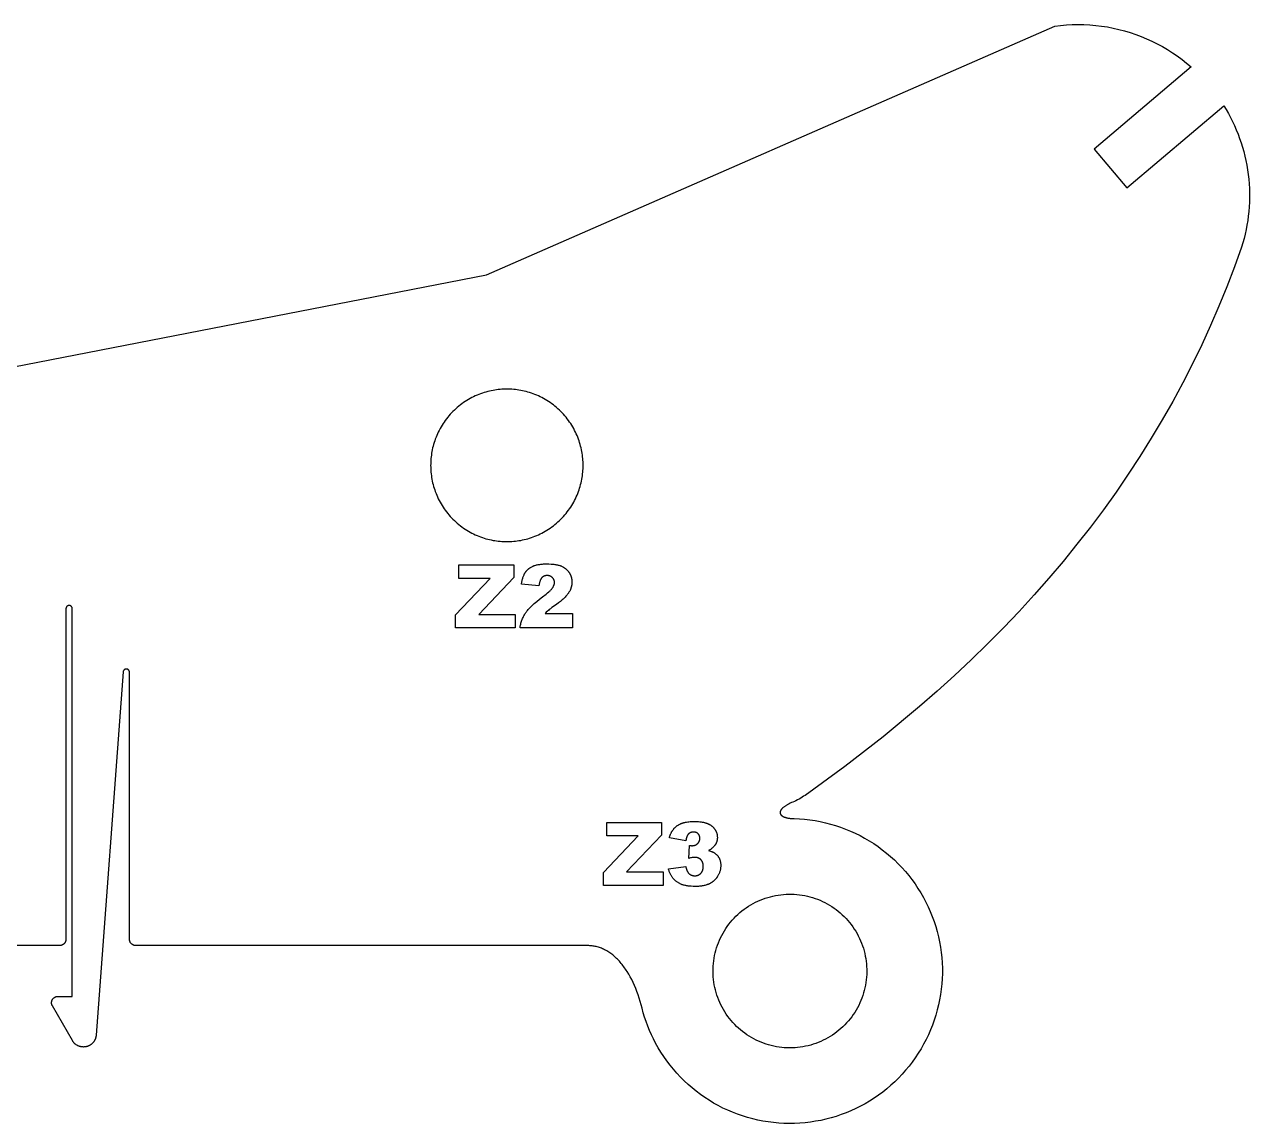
# Model space of a CAD drawing. Header units: millimetres. Extents: x 3639 to 3831, y 869 to 955.
# Drawn here: x 3735 to 3831.4, y 869 to 955.5 of the extents above; entities that cross this region are included whole.
import ezdxf

# ---------------------------------------------------------------- set-up
doc = ezdxf.new("R2010")
doc.units = ezdxf.units.MM
doc.header["$MEASUREMENT"] = 0
for name, color, linetype, true_color in [('Laser$LaserCut1', 1, 'Continuous', 0xff0000), ('Laser$LaserCut2', 3, 'Continuous', 0x00ff00), ('Laser$LaserEngrave', 4, 'Continuous', 0x00ffff)]:
    doc.layers.add(name, color=color, linetype=linetype, true_color=true_color)

msp = doc.modelspace()

# ---------------------------------------------------------------- linework, layer by layer
at = {"layer": 'Laser$LaserCut1'}
for points in [[(3816.055, 955.361), (3816.514, 955.417), (3816.974, 955.457), (3817.436, 955.482), (3817.898, 955.49), (3818.36, 955.483), (3818.822, 955.46), (3819.283, 955.421), (3819.742, 955.367), (3820.199, 955.296), (3820.653, 955.21), (3821.104, 955.109), (3821.551, 954.992), (3821.994, 954.859), (3822.432, 954.712), (3822.865, 954.55), (3823.292, 954.373), (3823.713, 954.181), (3824.127, 953.975), (3824.533, 953.755), (3824.932, 953.521), (3825.323, 953.273), (3825.705, 953.013), (3826.077, 952.739), (3826.44, 952.453), (3826.793, 952.154)], [(3771.337, 935.793), (3816.055, 955.361)], [(3826.793, 952.154), (3819.161, 945.693)], [(3821.745, 942.64), (3829.378, 949.101)], [(3829.378, 949.101), (3829.558, 948.8), (3829.732, 948.493), (3829.898, 948.179), (3830.057, 947.86), (3830.208, 947.536), (3830.351, 947.206), (3830.485, 946.871), (3830.611, 946.531), (3830.728, 946.188), (3830.836, 945.84), (3830.934, 945.489), (3831.024, 945.135), (3831.103, 944.777), (3831.174, 944.418), (3831.234, 944.056), (3831.284, 943.693), (3831.325, 943.328), (3831.355, 942.963), (3831.376, 942.597), (3831.387, 942.231), (3831.387, 941.866), (3831.378, 941.501), (3831.359, 941.138), (3831.331, 940.776), (3831.292, 940.416), (3831.244, 940.058), (3831.187, 939.703), (3831.121, 939.351), (3831.046, 939.003), (3830.962, 938.658), (3830.869, 938.318), (3830.768, 937.981)], [(3819.161, 945.693), (3821.745, 942.64)], [(3830.768, 937.981), (3830.205, 936.412), (3829.61, 934.858), (3828.981, 933.317), (3828.319, 931.791), (3827.625, 930.279), (3826.897, 928.781), (3826.137, 927.297), (3825.344, 925.828), (3824.517, 924.373), (3823.658, 922.932), (3822.765, 921.505), (3821.84, 920.093), (3820.882, 918.695), (3819.891, 917.31), (3818.867, 915.941), (3817.809, 914.585), (3816.719, 913.244), (3815.596, 911.917), (3814.44, 910.604), (3813.251, 909.305), (3812.029, 908.02), (3810.774, 906.75), (3809.486, 905.494), (3808.165, 904.252), (3806.812, 903.025), (3805.425, 901.811), (3802.552, 899.427), (3799.548, 897.1), (3796.412, 894.829), (3796.297, 894.752), (3796.181, 894.677), (3796.062, 894.605), (3795.94, 894.537), (3795.817, 894.472), (3795.691, 894.41), (3795.564, 894.351), (3795.435, 894.297)], [(3724.263, 926.623), (3771.337, 935.793)], [(3738.736, 909.522), (3738.736, 909.53), (3738.735, 909.539), (3738.735, 909.547), (3738.734, 909.556), (3738.732, 909.564), (3738.731, 909.573), (3738.729, 909.581), (3738.727, 909.59), (3738.724, 909.598), (3738.721, 909.606), (3738.718, 909.614), (3738.715, 909.622), (3738.711, 909.63), (3738.707, 909.638), (3738.703, 909.645), (3738.699, 909.653), (3738.694, 909.66), (3738.689, 909.667), (3738.684, 909.674), (3738.679, 909.681), (3738.673, 909.687), (3738.667, 909.694), (3738.661, 909.7), (3738.655, 909.706), (3738.649, 909.712), (3738.642, 909.717), (3738.635, 909.722), (3738.628, 909.727), (3738.621, 909.732), (3738.614, 909.737), (3738.606, 909.741), (3738.598, 909.745), (3738.591, 909.749), (3738.583, 909.752), (3738.575, 909.755), (3738.567, 909.758), (3738.558, 909.761), (3738.55, 909.763), (3738.542, 909.765), (3738.533, 909.767), (3738.525, 909.769), (3738.516, 909.77), (3738.508, 909.771), (3738.499, 909.771), (3738.49, 909.772), (3738.482, 909.772), (3738.473, 909.771), (3738.465, 909.771), (3738.456, 909.77), (3738.447, 909.769), (3738.439, 909.767), (3738.43, 909.765), (3738.422, 909.763), (3738.414, 909.761), (3738.406, 909.758), (3738.397, 909.755), (3738.389, 909.752), (3738.381, 909.749), (3738.374, 909.745), (3738.366, 909.741), (3738.359, 909.737), (3738.351, 909.732), (3738.344, 909.727), (3738.337, 909.722), (3738.33, 909.717), (3738.324, 909.712), (3738.317, 909.706), (3738.311, 909.7), (3738.305, 909.694), (3738.299, 909.687), (3738.293, 909.681), (3738.288, 909.674), (3738.283, 909.667), (3738.278, 909.66), (3738.273, 909.653), (3738.269, 909.645), (3738.265, 909.638), (3738.261, 909.63), (3738.257, 909.622), (3738.254, 909.614), (3738.251, 909.606), (3738.248, 909.598), (3738.246, 909.59), (3738.243, 909.581), (3738.241, 909.573), (3738.24, 909.564), (3738.238, 909.556), (3738.237, 909.547), (3738.237, 909.539), (3738.236, 909.53), (3738.236, 909.522)], [(3738.236, 909.522), (3738.236, 883.507)], [(3738.736, 879.007), (3738.736, 909.522)], [(3742.737, 904.54), (3740.61, 875.95)], [(3743.236, 904.522), (3743.236, 904.53), (3743.235, 904.539), (3743.235, 904.548), (3743.234, 904.556), (3743.232, 904.565), (3743.231, 904.573), (3743.229, 904.582), (3743.226, 904.59), (3743.224, 904.599), (3743.221, 904.607), (3743.218, 904.615), (3743.214, 904.623), (3743.211, 904.631), (3743.207, 904.639), (3743.203, 904.646), (3743.198, 904.654), (3743.193, 904.661), (3743.188, 904.668), (3743.183, 904.675), (3743.178, 904.682), (3743.172, 904.689), (3743.166, 904.695), (3743.16, 904.701), (3743.154, 904.707), (3743.147, 904.713), (3743.14, 904.718), (3743.133, 904.724), (3743.126, 904.729), (3743.119, 904.733), (3743.111, 904.738), (3743.104, 904.742), (3743.096, 904.746), (3743.088, 904.75), (3743.08, 904.753), (3743.072, 904.756), (3743.064, 904.759), (3743.055, 904.762), (3743.047, 904.764), (3743.038, 904.766), (3743.03, 904.768), (3743.021, 904.769), (3743.013, 904.77), (3743.004, 904.771), (3742.995, 904.771), (3742.987, 904.772), (3742.978, 904.771), (3742.969, 904.771), (3742.961, 904.77), (3742.952, 904.769), (3742.943, 904.768), (3742.935, 904.766), (3742.926, 904.764), (3742.918, 904.762), (3742.909, 904.759), (3742.901, 904.757), (3742.893, 904.754), (3742.885, 904.75), (3742.877, 904.747), (3742.869, 904.743), (3742.862, 904.738), (3742.854, 904.734), (3742.847, 904.729), (3742.84, 904.724), (3742.833, 904.719), (3742.826, 904.714), (3742.819, 904.708), (3742.813, 904.702), (3742.807, 904.696), (3742.801, 904.689), (3742.795, 904.683), (3742.79, 904.676), (3742.784, 904.669), (3742.779, 904.662), (3742.775, 904.655), (3742.77, 904.647), (3742.766, 904.64), (3742.762, 904.632), (3742.758, 904.624), (3742.755, 904.616), (3742.751, 904.608), (3742.749, 904.6), (3742.746, 904.591), (3742.744, 904.583), (3742.742, 904.575), (3742.74, 904.566), (3742.739, 904.557), (3742.738, 904.549), (3742.737, 904.54)], [(3743.236, 883.507), (3743.236, 904.522)], [(3795.435, 894.297), (3795.337, 894.255), (3795.241, 894.212), (3795.147, 894.166), (3795.055, 894.118), (3795.01, 894.093), (3794.966, 894.068), (3794.923, 894.042), (3794.882, 894.015), (3794.841, 893.989), (3794.803, 893.962), (3794.765, 893.934), (3794.729, 893.906), (3794.695, 893.878), (3794.662, 893.85), (3794.647, 893.835), (3794.632, 893.821), (3794.617, 893.807), (3794.603, 893.792), (3794.59, 893.778), (3794.577, 893.763), (3794.564, 893.749), (3794.553, 893.734), (3794.541, 893.72), (3794.531, 893.705), (3794.52, 893.691), (3794.511, 893.676), (3794.502, 893.662), (3794.494, 893.647), (3794.486, 893.633), (3794.479, 893.619), (3794.475, 893.611), (3794.472, 893.604), (3794.469, 893.597), (3794.466, 893.59), (3794.464, 893.583), (3794.461, 893.576), (3794.459, 893.569), (3794.457, 893.562), (3794.455, 893.555), (3794.453, 893.548), (3794.451, 893.541), (3794.45, 893.534), (3794.448, 893.527), (3794.447, 893.52), (3794.446, 893.513), (3794.445, 893.506), (3794.444, 893.499), (3794.444, 893.492), (3794.444, 893.485), (3794.443, 893.479), (3794.443, 893.472), (3794.443, 893.465), (3794.444, 893.458), (3794.444, 893.452), (3794.445, 893.445), (3794.446, 893.438), (3794.447, 893.432), (3794.448, 893.425), (3794.449, 893.419), (3794.451, 893.412), (3794.452, 893.406), (3794.454, 893.399), (3794.456, 893.393), (3794.458, 893.387), (3794.46, 893.381), (3794.463, 893.374), (3794.465, 893.368), (3794.468, 893.362), (3794.471, 893.356), (3794.474, 893.35), (3794.478, 893.344), (3794.481, 893.338), (3794.485, 893.332), (3794.488, 893.326), (3794.492, 893.32), (3794.496, 893.314), (3794.501, 893.308), (3794.505, 893.303), (3794.509, 893.297), (3794.514, 893.291), (3794.519, 893.286), (3794.524, 893.28), (3794.529, 893.275), (3794.534, 893.269), (3794.54, 893.264), (3794.545, 893.258), (3794.557, 893.248), (3794.569, 893.238), (3794.582, 893.227), (3794.595, 893.218), (3794.609, 893.208), (3794.624, 893.198), (3794.639, 893.189), (3794.654, 893.18), (3794.67, 893.171), (3794.686, 893.163), (3794.703, 893.154), (3794.721, 893.146), (3794.738, 893.138), (3794.757, 893.131), (3794.775, 893.123), (3794.794, 893.116), (3794.834, 893.102), (3794.875, 893.089), (3794.917, 893.077), (3794.96, 893.066), (3795.005, 893.056), (3795.051, 893.046), (3795.097, 893.038), (3795.145, 893.03), (3795.193, 893.023), (3795.242, 893.017), (3795.341, 893.008), (3795.441, 893.001), (3795.543, 892.997)], [(3795.543, 892.997), (3795.958, 892.978), (3796.372, 892.945), (3796.785, 892.898), (3797.196, 892.837), (3797.605, 892.761), (3798.011, 892.671), (3798.414, 892.567), (3798.812, 892.45), (3799.207, 892.318), (3799.596, 892.173), (3799.981, 892.015), (3800.359, 891.843), (3800.732, 891.658), (3801.098, 891.461), (3801.456, 891.251), (3801.808, 891.028), (3802.151, 890.794), (3802.486, 890.548), (3802.812, 890.29), (3803.13, 890.021), (3803.437, 889.742), (3803.735, 889.452), (3804.023, 889.152), (3804.3, 888.842), (3804.566, 888.522), (3804.821, 888.194), (3805.064, 887.857), (3805.296, 887.511), (3805.515, 887.158), (3805.722, 886.798), (3805.916, 886.43), (3806.098, 886.056), (3806.267, 885.676), (3806.422, 885.291), (3806.564, 884.9), (3806.692, 884.504), (3806.806, 884.105), (3806.907, 883.701), (3806.993, 883.295), (3807.066, 882.885), (3807.124, 882.474), (3807.167, 882.06), (3807.197, 881.646), (3807.212, 881.23), (3807.213, 880.814), (3807.199, 880.399), (3807.171, 879.984), (3807.128, 879.57), (3807.071, 879.159), (3807, 878.749), (3806.915, 878.342), (3806.816, 877.938), (3806.703, 877.538), (3806.576, 877.142), (3806.435, 876.751), (3806.281, 876.365), (3806.114, 875.984), (3805.934, 875.61), (3805.74, 875.242), (3805.534, 874.881), (3805.316, 874.527), (3805.086, 874.181), (3804.843, 873.843), (3804.59, 873.514), (3804.325, 873.194), (3804.049, 872.883), (3803.762, 872.582), (3803.465, 872.291), (3803.158, 872.01), (3802.842, 871.74), (3802.516, 871.482), (3802.182, 871.234), (3801.84, 870.999), (3801.489, 870.775), (3801.131, 870.564), (3800.766, 870.366), (3800.394, 870.18), (3800.016, 870.007), (3799.632, 869.847), (3799.243, 869.701), (3798.849, 869.568), (3798.45, 869.449), (3798.048, 869.344), (3797.643, 869.253), (3797.234, 869.176), (3796.823, 869.113), (3796.41, 869.065), (3795.996, 869.03), (3795.581, 869.01), (3795.165, 869.005), (3794.749, 869.014), (3794.334, 869.037), (3793.92, 869.075), (3793.508, 869.127), (3793.097, 869.193), (3792.689, 869.274), (3792.285, 869.368), (3791.883, 869.477), (3791.486, 869.599), (3791.093, 869.735), (3790.705, 869.885), (3790.323, 870.048), (3789.946, 870.224), (3789.576, 870.413), (3789.212, 870.615), (3788.856, 870.829), (3788.508, 871.056), (3788.167, 871.294), (3787.835, 871.544), (3787.512, 871.805), (3787.197, 872.078), (3786.893, 872.361), (3786.599, 872.654), (3786.315, 872.958), (3786.041, 873.271), (3785.779, 873.594), (3785.528, 873.925), (3785.288, 874.265), (3785.061, 874.613), (3784.846, 874.969), (3784.643, 875.331)], [(3738.236, 883.507), (3738.236, 883.49), (3738.235, 883.473), (3738.233, 883.456), (3738.231, 883.439), (3738.229, 883.422), (3738.225, 883.405), (3738.222, 883.389), (3738.217, 883.372), (3738.213, 883.356), (3738.207, 883.34), (3738.201, 883.324), (3738.195, 883.308), (3738.187, 883.292), (3738.18, 883.277), (3738.172, 883.262), (3738.163, 883.247), (3738.154, 883.233), (3738.144, 883.219), (3738.134, 883.205), (3738.124, 883.191), (3738.113, 883.178), (3738.101, 883.166), (3738.089, 883.153), (3738.077, 883.142), (3738.065, 883.13), (3738.051, 883.119), (3738.038, 883.109), (3738.024, 883.098), (3738.01, 883.089), (3737.996, 883.08), (3737.981, 883.071), (3737.966, 883.063), (3737.951, 883.055), (3737.935, 883.048), (3737.919, 883.042), (3737.903, 883.036), (3737.887, 883.03), (3737.871, 883.025), (3737.854, 883.021), (3737.838, 883.017), (3737.821, 883.014), (3737.804, 883.012), (3737.787, 883.01), (3737.77, 883.008), (3737.753, 883.007), (3737.736, 883.007)], [(3743.736, 883.007), (3743.724, 883.008), (3743.712, 883.008), (3743.7, 883.009), (3743.688, 883.01), (3743.676, 883.011), (3743.664, 883.013), (3743.651, 883.015), (3743.639, 883.017), (3743.627, 883.019), (3743.615, 883.022), (3743.603, 883.025), (3743.591, 883.029), (3743.58, 883.032), (3743.568, 883.036), (3743.556, 883.041), (3743.545, 883.045), (3743.533, 883.05), (3743.522, 883.055), (3743.511, 883.061), (3743.5, 883.067), (3743.489, 883.072), (3743.478, 883.079), (3743.468, 883.085), (3743.457, 883.092), (3743.447, 883.099), (3743.437, 883.106), (3743.428, 883.114), (3743.418, 883.121), (3743.409, 883.129), (3743.4, 883.137), (3743.391, 883.145), (3743.382, 883.154), (3743.374, 883.162), (3743.366, 883.171), (3743.358, 883.18), (3743.35, 883.189), (3743.342, 883.199), (3743.335, 883.208), (3743.328, 883.218), (3743.321, 883.228), (3743.314, 883.239), (3743.308, 883.249), (3743.301, 883.26), (3743.295, 883.271), (3743.29, 883.282), (3743.284, 883.293), (3743.279, 883.304), (3743.274, 883.316), (3743.269, 883.327), (3743.265, 883.339), (3743.261, 883.351), (3743.257, 883.362), (3743.254, 883.374), (3743.251, 883.386), (3743.248, 883.398), (3743.245, 883.41), (3743.243, 883.422), (3743.241, 883.435), (3743.24, 883.447), (3743.238, 883.459), (3743.237, 883.471), (3743.237, 883.483), (3743.236, 883.495), (3743.236, 883.507)], [(3737.736, 883.007), (3714.946, 883.007)], [(3751.737, 883.006), (3743.736, 883.007)], [(3779.306, 883.003), (3751.737, 883.006)], [(3783.579, 878.079), (3783.509, 878.348), (3783.433, 878.613), (3783.353, 878.874), (3783.267, 879.13), (3783.176, 879.381), (3783.08, 879.627), (3782.979, 879.867), (3782.873, 880.101), (3782.762, 880.328), (3782.646, 880.547), (3782.526, 880.759), (3782.402, 880.963), (3782.338, 881.062), (3782.273, 881.159), (3782.207, 881.253), (3782.14, 881.346), (3782.072, 881.436), (3782.004, 881.524), (3781.934, 881.609), (3781.863, 881.692), (3781.792, 881.773), (3781.719, 881.851), (3781.646, 881.927), (3781.572, 882.001), (3781.497, 882.071), (3781.422, 882.14), (3781.346, 882.206), (3781.269, 882.269), (3781.191, 882.33), (3781.113, 882.388), (3781.034, 882.443), (3780.955, 882.496), (3780.875, 882.546), (3780.795, 882.594), (3780.714, 882.639), (3780.633, 882.681), (3780.552, 882.72), (3780.47, 882.757), (3780.388, 882.792), (3780.305, 882.824), (3780.223, 882.853), (3780.14, 882.879), (3780.057, 882.903), (3779.974, 882.924), (3779.89, 882.943), (3779.807, 882.959), (3779.723, 882.973), (3779.64, 882.984), (3779.556, 882.992), (3779.473, 882.999), (3779.389, 883.002), (3779.306, 883.003)], [(3737.169, 878.257), (3737.161, 878.272), (3737.153, 878.287), (3737.146, 878.303), (3737.139, 878.319), (3737.133, 878.335), (3737.127, 878.351), (3737.122, 878.367), (3737.117, 878.384), (3737.113, 878.4), (3737.11, 878.417), (3737.107, 878.434), (3737.105, 878.451), (3737.103, 878.468), (3737.102, 878.485), (3737.102, 878.503), (3737.102, 878.52), (3737.103, 878.537), (3737.104, 878.554), (3737.106, 878.571), (3737.109, 878.588), (3737.112, 878.605), (3737.115, 878.622), (3737.12, 878.638), (3737.124, 878.655), (3737.13, 878.671), (3737.136, 878.687), (3737.142, 878.703), (3737.149, 878.719), (3737.157, 878.734), (3737.165, 878.749), (3737.173, 878.764), (3737.182, 878.779), (3737.192, 878.793), (3737.202, 878.807), (3737.213, 878.821), (3737.224, 878.834), (3737.235, 878.847), (3737.247, 878.859), (3737.259, 878.871), (3737.272, 878.883), (3737.285, 878.894), (3737.298, 878.904), (3737.312, 878.914), (3737.326, 878.924), (3737.341, 878.933), (3737.356, 878.942), (3737.371, 878.95), (3737.386, 878.958), (3737.402, 878.965), (3737.418, 878.972), (3737.434, 878.978), (3737.45, 878.983), (3737.466, 878.988), (3737.483, 878.993), (3737.5, 878.996), (3737.517, 879), (3737.533, 879.002), (3737.551, 879.004), (3737.568, 879.006), (3737.585, 879.007), (3737.602, 879.007)], [(3737.602, 879.007), (3738.736, 879.007)], [(3738.747, 875.524), (3737.169, 878.257)], [(3784.643, 875.331), (3784.473, 875.659), (3784.314, 875.993), (3784.165, 876.33), (3784.026, 876.673), (3783.899, 877.019), (3783.781, 877.369), (3783.675, 877.722), (3783.579, 878.079)], [(3740.61, 875.95), (3740.607, 875.915), (3740.602, 875.881), (3740.597, 875.846), (3740.59, 875.812), (3740.582, 875.778), (3740.573, 875.745), (3740.562, 875.711), (3740.551, 875.679), (3740.538, 875.646), (3740.525, 875.614), (3740.51, 875.583), (3740.494, 875.552), (3740.477, 875.521), (3740.459, 875.491), (3740.44, 875.462), (3740.42, 875.434), (3740.399, 875.406), (3740.377, 875.379), (3740.354, 875.353), (3740.33, 875.327), (3740.305, 875.303), (3740.279, 875.279), (3740.253, 875.256), (3740.226, 875.234), (3740.198, 875.214), (3740.169, 875.194), (3740.14, 875.175), (3740.11, 875.157), (3740.08, 875.14), (3740.049, 875.124), (3740.017, 875.11), (3739.985, 875.096), (3739.952, 875.084), (3739.919, 875.073), (3739.886, 875.062), (3739.852, 875.053), (3739.818, 875.046), (3739.784, 875.039), (3739.75, 875.034), (3739.715, 875.03), (3739.68, 875.027), (3739.646, 875.025), (3739.611, 875.024), (3739.576, 875.025), (3739.541, 875.027), (3739.506, 875.03), (3739.472, 875.034), (3739.437, 875.04), (3739.403, 875.046), (3739.369, 875.054), (3739.336, 875.063), (3739.302, 875.074), (3739.269, 875.085), (3739.237, 875.098), (3739.205, 875.111), (3739.173, 875.126), (3739.142, 875.142), (3739.112, 875.159), (3739.082, 875.177), (3739.053, 875.196), (3739.024, 875.216), (3738.996, 875.237), (3738.969, 875.259), (3738.943, 875.282), (3738.918, 875.305), (3738.893, 875.33), (3738.869, 875.355), (3738.846, 875.382), (3738.824, 875.409), (3738.804, 875.437), (3738.784, 875.465), (3738.765, 875.494), (3738.747, 875.524)]]:
    msp.add_lwpolyline(points, dxfattribs=at)
at = {"layer": 'Laser$LaserCut2'}
for points in [[(3778.939, 920.796), (3778.938, 920.93), (3778.934, 921.064), (3778.926, 921.199), (3778.915, 921.335), (3778.901, 921.473), (3778.884, 921.611), (3778.863, 921.749), (3778.839, 921.888), (3778.812, 922.028), (3778.781, 922.167), (3778.746, 922.307), (3778.708, 922.447), (3778.666, 922.587), (3778.62, 922.727), (3778.571, 922.866), (3778.518, 923.005), (3778.462, 923.143), (3778.401, 923.28), (3778.337, 923.417), (3778.269, 923.552), (3778.198, 923.686), (3778.123, 923.819), (3778.044, 923.95), (3777.962, 924.08), (3777.876, 924.207), (3777.786, 924.333), (3777.694, 924.457), (3777.598, 924.578), (3777.498, 924.697), (3777.396, 924.814), (3777.291, 924.928), (3777.182, 925.039), (3777.071, 925.147), (3776.957, 925.253), (3776.84, 925.355), (3776.721, 925.455), (3776.6, 925.551), (3776.476, 925.643), (3776.351, 925.733), (3776.223, 925.818), (3776.093, 925.901), (3775.962, 925.98), (3775.829, 926.055), (3775.695, 926.126), (3775.56, 926.194), (3775.424, 926.258), (3775.286, 926.319), (3775.148, 926.375), (3775.009, 926.428), (3774.87, 926.477), (3774.73, 926.523), (3774.591, 926.565), (3774.451, 926.603), (3774.311, 926.638), (3774.171, 926.669), (3774.031, 926.696), (3773.892, 926.72), (3773.754, 926.741), (3773.616, 926.758), (3773.479, 926.772), (3773.342, 926.783), (3773.207, 926.791), (3773.073, 926.795), (3772.94, 926.797), (3772.806, 926.795), (3772.672, 926.791), (3772.537, 926.783), (3772.401, 926.772), (3772.263, 926.758), (3772.125, 926.741), (3771.987, 926.72), (3771.848, 926.696), (3771.708, 926.669), (3771.569, 926.638), (3771.429, 926.603), (3771.289, 926.565), (3771.149, 926.523), (3771.009, 926.478), (3770.87, 926.428), (3770.731, 926.375), (3770.593, 926.319), (3770.456, 926.258), (3770.319, 926.194), (3770.184, 926.126), (3770.05, 926.055), (3769.917, 925.98), (3769.786, 925.901), (3769.656, 925.819), (3769.529, 925.733), (3769.403, 925.643), (3769.279, 925.551), (3769.158, 925.455), (3769.039, 925.356), (3768.922, 925.253), (3768.808, 925.148), (3768.697, 925.039), (3768.589, 924.928), (3768.483, 924.814), (3768.381, 924.698), (3768.281, 924.578), (3768.185, 924.457), (3768.093, 924.333), (3768.003, 924.208), (3767.918, 924.08), (3767.835, 923.95), (3767.757, 923.819), (3767.681, 923.687), (3767.61, 923.552), (3767.542, 923.417), (3767.478, 923.281), (3767.418, 923.143), (3767.361, 923.005), (3767.308, 922.867), (3767.259, 922.727), (3767.213, 922.588), (3767.171, 922.448), (3767.133, 922.308), (3767.098, 922.168), (3767.067, 922.028), (3767.04, 921.889), (3767.016, 921.749), (3766.995, 921.611), (3766.978, 921.473), (3766.964, 921.336), (3766.953, 921.2), (3766.945, 921.064), (3766.941, 920.93), (3766.939, 920.797), (3766.941, 920.664), (3766.945, 920.529), (3766.953, 920.394), (3766.964, 920.258), (3766.978, 920.12), (3766.995, 919.983), (3767.016, 919.844), (3767.04, 919.705), (3767.067, 919.565), (3767.098, 919.426), (3767.133, 919.286), (3767.171, 919.146), (3767.213, 919.006), (3767.258, 918.866), (3767.308, 918.727), (3767.361, 918.588), (3767.417, 918.45), (3767.478, 918.313), (3767.542, 918.176), (3767.61, 918.041), (3767.681, 917.907), (3767.756, 917.774), (3767.835, 917.643), (3767.917, 917.513), (3768.003, 917.386), (3768.093, 917.26), (3768.185, 917.136), (3768.281, 917.015), (3768.38, 916.896), (3768.483, 916.779), (3768.588, 916.665), (3768.697, 916.554), (3768.808, 916.446), (3768.922, 916.34), (3769.038, 916.238), (3769.158, 916.139), (3769.279, 916.043), (3769.403, 915.95), (3769.528, 915.861), (3769.656, 915.775), (3769.786, 915.692), (3769.917, 915.614), (3770.049, 915.538), (3770.184, 915.467), (3770.319, 915.399), (3770.455, 915.335), (3770.593, 915.275), (3770.731, 915.218), (3770.87, 915.165), (3771.009, 915.116), (3771.148, 915.07), (3771.288, 915.028), (3771.428, 914.99), (3771.568, 914.955), (3771.708, 914.924), (3771.848, 914.897), (3771.987, 914.873), (3772.125, 914.852), (3772.263, 914.835), (3772.4, 914.821), (3772.536, 914.81), (3772.672, 914.803), (3772.806, 914.798), (3772.939, 914.797), (3773.072, 914.798), (3773.207, 914.803), (3773.342, 914.81), (3773.478, 914.821), (3773.616, 914.835), (3773.753, 914.852), (3773.892, 914.873), (3774.031, 914.897), (3774.171, 914.924), (3774.31, 914.955), (3774.45, 914.99), (3774.59, 915.028), (3774.73, 915.07), (3774.87, 915.116), (3775.009, 915.165), (3775.148, 915.218), (3775.286, 915.274), (3775.423, 915.335), (3775.56, 915.399), (3775.695, 915.467), (3775.829, 915.538), (3775.962, 915.613), (3776.093, 915.692), (3776.223, 915.774), (3776.35, 915.86), (3776.476, 915.95), (3776.6, 916.042), (3776.721, 916.138), (3776.84, 916.238), (3776.957, 916.34), (3777.071, 916.445), (3777.182, 916.554), (3777.29, 916.665), (3777.396, 916.779), (3777.498, 916.896), (3777.597, 917.015), (3777.693, 917.136), (3777.786, 917.26), (3777.875, 917.385), (3777.961, 917.513), (3778.044, 917.643), (3778.122, 917.774), (3778.198, 917.907), (3778.269, 918.041), (3778.337, 918.176), (3778.401, 918.312), (3778.461, 918.45), (3778.518, 918.588), (3778.571, 918.727), (3778.62, 918.866), (3778.666, 919.006), (3778.708, 919.145), (3778.746, 919.285), (3778.781, 919.425), (3778.812, 919.565), (3778.839, 919.705), (3778.863, 919.844), (3778.884, 919.982), (3778.901, 920.12), (3778.915, 920.257), (3778.926, 920.394), (3778.934, 920.529), (3778.938, 920.663), (3778.939, 920.796)], [(3789.166, 880.971), (3789.169, 881.181), (3789.178, 881.39), (3789.195, 881.6), (3789.22, 881.808), (3789.251, 882.016), (3789.29, 882.222), (3789.336, 882.427), (3789.389, 882.63), (3789.449, 882.832), (3789.516, 883.031), (3789.59, 883.227), (3789.67, 883.421), (3789.757, 883.612), (3789.851, 883.8), (3789.952, 883.985), (3790.058, 884.166), (3790.171, 884.343), (3790.29, 884.516), (3790.415, 884.685), (3790.546, 884.849), (3790.682, 885.009), (3790.824, 885.164), (3790.971, 885.314), (3791.123, 885.458), (3791.28, 885.598), (3791.442, 885.732), (3791.608, 885.86), (3791.779, 885.982), (3791.954, 886.098), (3792.133, 886.208), (3792.315, 886.312), (3792.501, 886.41), (3792.69, 886.501), (3792.883, 886.585), (3793.078, 886.663), (3793.276, 886.734), (3793.476, 886.797), (3793.678, 886.854), (3793.882, 886.904), (3794.087, 886.947), (3794.294, 886.983), (3794.502, 887.011), (3794.711, 887.032), (3794.921, 887.046), (3795.131, 887.053), (3795.341, 887.052), (3795.551, 887.044), (3795.76, 887.029), (3795.969, 887.006), (3796.177, 886.976), (3796.384, 886.939), (3796.589, 886.895), (3796.793, 886.844), (3796.994, 886.786), (3797.194, 886.721), (3797.391, 886.649), (3797.586, 886.57), (3797.778, 886.484), (3797.966, 886.392), (3798.152, 886.293), (3798.333, 886.188), (3798.512, 886.077), (3798.686, 885.959), (3798.856, 885.836), (3799.021, 885.707), (3799.182, 885.572), (3799.338, 885.431), (3799.489, 885.286), (3799.635, 885.135), (3799.776, 884.979), (3799.911, 884.818), (3800.041, 884.653), (3800.165, 884.483), (3800.283, 884.309), (3800.394, 884.131), (3800.5, 883.95), (3800.599, 883.765), (3800.691, 883.576), (3800.777, 883.385), (3800.857, 883.19), (3800.929, 882.993), (3800.995, 882.794), (3801.054, 882.592), (3801.105, 882.388), (3801.15, 882.183), (3801.187, 881.977), (3801.217, 881.769), (3801.24, 881.56), (3801.256, 881.351), (3801.264, 881.141), (3801.265, 880.931), (3801.259, 880.721), (3801.246, 880.511), (3801.225, 880.302), (3801.197, 880.094), (3801.162, 879.887), (3801.12, 879.681), (3801.07, 879.477), (3801.014, 879.275), (3800.95, 879.075), (3800.88, 878.877), (3800.803, 878.682), (3800.719, 878.489), (3800.628, 878.3), (3800.531, 878.113), (3800.428, 877.931), (3800.318, 877.752), (3800.202, 877.577), (3800.08, 877.406), (3799.952, 877.239), (3799.819, 877.077), (3799.68, 876.919), (3799.535, 876.767), (3799.386, 876.62), (3799.231, 876.477), (3799.072, 876.341), (3798.907, 876.21), (3798.739, 876.085), (3798.566, 875.965), (3798.389, 875.852), (3798.208, 875.745), (3798.024, 875.644), (3797.836, 875.55), (3797.646, 875.462), (3797.452, 875.381), (3797.255, 875.307), (3797.056, 875.24), (3796.855, 875.179), (3796.652, 875.126), (3796.447, 875.08), (3796.241, 875.041), (3796.034, 875.009), (3795.825, 874.984), (3795.616, 874.966), (3795.406, 874.956), (3795.196, 874.953), (3794.986, 874.957), (3794.776, 874.969), (3794.567, 874.988), (3794.359, 875.014), (3794.151, 875.047), (3793.945, 875.088), (3793.741, 875.136), (3793.538, 875.19), (3793.337, 875.252), (3793.139, 875.321), (3792.943, 875.396), (3792.75, 875.479), (3792.559, 875.567), (3792.372, 875.663), (3792.189, 875.765), (3792.009, 875.873), (3791.833, 875.987), (3791.661, 876.108), (3791.493, 876.234), (3791.33, 876.366), (3791.171, 876.504), (3791.017, 876.647), (3790.869, 876.795), (3790.725, 876.949), (3790.587, 877.107), (3790.455, 877.27), (3790.328, 877.438), (3790.207, 877.609), (3790.093, 877.785), (3789.984, 877.965), (3789.882, 878.148), (3789.786, 878.335), (3789.697, 878.525), (3789.614, 878.718), (3789.538, 878.914), (3789.469, 879.113), (3789.407, 879.313), (3789.352, 879.516), (3789.303, 879.72), (3789.263, 879.926), (3789.229, 880.133), (3789.202, 880.342), (3789.183, 880.551), (3789.171, 880.761), (3789.166, 880.971)]]:
    msp.add_lwpolyline(points, dxfattribs=at)
at = {"layer": 'Laser$LaserEngrave'}
for points in [[(3774.992, 912.866), (3775.017, 912.877), (3775.042, 912.887), (3775.068, 912.897), (3775.095, 912.907), (3775.122, 912.917), (3775.15, 912.926), (3775.207, 912.943), (3775.266, 912.959), (3775.328, 912.973), (3775.392, 912.986), (3775.459, 912.998), (3775.528, 913.008), (3775.599, 913.017), (3775.672, 913.025), (3775.748, 913.031), (3775.826, 913.036), (3775.907, 913.039), (3776.075, 913.042)], [(3776.075, 913.042), (3776.251, 913.039), (3776.416, 913.032), (3776.495, 913.026), (3776.572, 913.019), (3776.646, 913.011), (3776.717, 913.001), (3776.786, 912.99), (3776.853, 912.978), (3776.917, 912.964), (3776.978, 912.95), (3777.037, 912.934), (3777.094, 912.916), (3777.121, 912.907), (3777.147, 912.898), (3777.173, 912.888), (3777.199, 912.878)], [(3769.167, 911.897), (3769.167, 912.966)], [(3769.167, 912.966), (3773.48, 912.966)], [(3773.48, 912.966), (3773.48, 911.965)], [(3774.091, 911.444), (3774.101, 911.516), (3774.113, 911.586), (3774.125, 911.655), (3774.139, 911.721), (3774.154, 911.786), (3774.17, 911.848), (3774.187, 911.908), (3774.205, 911.967), (3774.224, 912.023), (3774.244, 912.077), (3774.265, 912.129), (3774.287, 912.18), (3774.31, 912.228), (3774.322, 912.251), (3774.334, 912.274), (3774.347, 912.297), (3774.36, 912.318), (3774.373, 912.34), (3774.386, 912.361)], [(3774.386, 912.361), (3774.4, 912.381), (3774.414, 912.401), (3774.428, 912.421), (3774.443, 912.441), (3774.458, 912.46), (3774.473, 912.479), (3774.489, 912.497), (3774.505, 912.516), (3774.521, 912.534), (3774.538, 912.551), (3774.555, 912.569), (3774.572, 912.586), (3774.59, 912.603), (3774.608, 912.619), (3774.626, 912.636), (3774.645, 912.652), (3774.664, 912.667), (3774.684, 912.683), (3774.704, 912.698), (3774.724, 912.712), (3774.744, 912.727), (3774.765, 912.741), (3774.808, 912.768), (3774.852, 912.795), (3774.897, 912.82), (3774.944, 912.843), (3774.992, 912.866)], [(3776.109, 912.126), (3776.093, 912.126), (3776.077, 912.125), (3776.061, 912.124), (3776.045, 912.123), (3776.03, 912.122), (3776.015, 912.12), (3776, 912.117), (3775.985, 912.115), (3775.971, 912.112), (3775.956, 912.109), (3775.942, 912.105), (3775.928, 912.101), (3775.914, 912.097), (3775.9, 912.092), (3775.887, 912.087), (3775.874, 912.082), (3775.86, 912.076), (3775.847, 912.07), (3775.835, 912.064), (3775.822, 912.057), (3775.81, 912.05), (3775.797, 912.042), (3775.785, 912.035), (3775.774, 912.026), (3775.762, 912.018), (3775.751, 912.009), (3775.739, 912), (3775.728, 911.99), (3775.717, 911.981), (3775.706, 911.97), (3775.696, 911.96), (3775.686, 911.949)], [(3776.522, 911.965), (3776.511, 911.975), (3776.501, 911.985), (3776.49, 911.994), (3776.479, 912.003), (3776.468, 912.011), (3776.457, 912.02), (3776.446, 912.028), (3776.434, 912.035), (3776.423, 912.043), (3776.411, 912.05), (3776.399, 912.057), (3776.387, 912.063), (3776.374, 912.069), (3776.362, 912.075), (3776.349, 912.081), (3776.336, 912.086), (3776.323, 912.091), (3776.31, 912.095), (3776.297, 912.099), (3776.283, 912.103), (3776.27, 912.107), (3776.256, 912.11), (3776.242, 912.113), (3776.228, 912.116), (3776.213, 912.118), (3776.199, 912.12), (3776.184, 912.122), (3776.17, 912.123), (3776.155, 912.124), (3776.139, 912.125), (3776.124, 912.126), (3776.109, 912.126)], [(3777.199, 912.878), (3777.248, 912.857), (3777.297, 912.834), (3777.343, 912.81), (3777.366, 912.798), (3777.389, 912.785), (3777.411, 912.772), (3777.433, 912.758), (3777.455, 912.744), (3777.476, 912.73), (3777.497, 912.716), (3777.517, 912.701), (3777.537, 912.685), (3777.557, 912.67), (3777.577, 912.654), (3777.596, 912.638), (3777.615, 912.621), (3777.634, 912.604), (3777.652, 912.587), (3777.67, 912.569), (3777.687, 912.551), (3777.704, 912.533), (3777.721, 912.514), (3777.738, 912.495), (3777.754, 912.476), (3777.77, 912.456), (3777.786, 912.436), (3777.801, 912.416), (3777.816, 912.395), (3777.83, 912.374)], [(3777.83, 912.374), (3777.844, 912.353), (3777.858, 912.331), (3777.871, 912.31), (3777.884, 912.288), (3777.896, 912.266), (3777.908, 912.244), (3777.92, 912.221), (3777.931, 912.199), (3777.941, 912.176), (3777.951, 912.153), (3777.961, 912.131), (3777.97, 912.107), (3777.979, 912.084), (3777.987, 912.061), (3777.995, 912.037), (3778.003, 912.013), (3778.01, 911.99), (3778.016, 911.966), (3778.022, 911.941), (3778.028, 911.917), (3778.033, 911.892), (3778.038, 911.868), (3778.042, 911.843), (3778.046, 911.818), (3778.049, 911.793), (3778.052, 911.767), (3778.054, 911.742), (3778.056, 911.716), (3778.058, 911.69), (3778.059, 911.664), (3778.06, 911.612)], [(3768.9, 909.035), (3771.626, 911.897)], [(3771.626, 911.897), (3769.167, 911.897)], [(3773.48, 911.965), (3770.724, 909.072)], [(3775.465, 911.324), (3774.091, 911.444)], [(3775.686, 911.949), (3775.675, 911.938), (3775.665, 911.926), (3775.656, 911.914), (3775.646, 911.901), (3775.637, 911.887), (3775.628, 911.873), (3775.619, 911.859), (3775.61, 911.844), (3775.602, 911.828), (3775.593, 911.812), (3775.585, 911.795), (3775.577, 911.778), (3775.57, 911.761), (3775.562, 911.742), (3775.555, 911.724), (3775.548, 911.704), (3775.535, 911.664), (3775.522, 911.622), (3775.511, 911.578), (3775.5, 911.531), (3775.49, 911.483), (3775.48, 911.432), (3775.472, 911.379), (3775.465, 911.324)], [(3775.752, 910.451), (3776.026, 910.663), (3776.143, 910.758), (3776.246, 910.847), (3776.292, 910.889), (3776.335, 910.929), (3776.374, 910.967), (3776.41, 911.004), (3776.443, 911.039), (3776.472, 911.073), (3776.486, 911.089), (3776.498, 911.104), (3776.51, 911.12), (3776.52, 911.134)], [(3776.52, 911.134), (3776.541, 911.163), (3776.559, 911.192), (3776.577, 911.221), (3776.593, 911.25), (3776.608, 911.278), (3776.621, 911.306), (3776.628, 911.32), (3776.634, 911.334), (3776.639, 911.348), (3776.645, 911.362), (3776.65, 911.376), (3776.654, 911.39), (3776.659, 911.403), (3776.663, 911.417), (3776.666, 911.431), (3776.67, 911.444), (3776.673, 911.458), (3776.676, 911.471), (3776.678, 911.485), (3776.68, 911.498), (3776.682, 911.512), (3776.683, 911.525), (3776.685, 911.538), (3776.685, 911.551), (3776.686, 911.565), (3776.686, 911.578)], [(3776.686, 911.578), (3776.686, 911.592), (3776.685, 911.606), (3776.685, 911.62), (3776.683, 911.633), (3776.682, 911.647), (3776.68, 911.66), (3776.678, 911.674), (3776.676, 911.687), (3776.673, 911.7), (3776.67, 911.713), (3776.667, 911.726), (3776.663, 911.739), (3776.659, 911.751), (3776.655, 911.763), (3776.65, 911.776), (3776.645, 911.788), (3776.64, 911.8), (3776.634, 911.812), (3776.628, 911.824), (3776.622, 911.835), (3776.615, 911.847), (3776.608, 911.858), (3776.601, 911.87), (3776.594, 911.881), (3776.586, 911.892), (3776.578, 911.903), (3776.569, 911.913), (3776.56, 911.924), (3776.551, 911.934), (3776.542, 911.945), (3776.532, 911.955), (3776.522, 911.965)], [(3778.06, 911.612), (3778.06, 911.584), (3778.059, 911.556), (3778.058, 911.528), (3778.056, 911.5), (3778.054, 911.473), (3778.051, 911.445), (3778.047, 911.418), (3778.044, 911.39), (3778.039, 911.363), (3778.034, 911.335), (3778.029, 911.308), (3778.023, 911.281), (3778.016, 911.254), (3778.009, 911.227), (3778.002, 911.2), (3777.994, 911.173), (3777.985, 911.147), (3777.976, 911.12), (3777.967, 911.093), (3777.957, 911.067), (3777.946, 911.04), (3777.935, 911.014), (3777.923, 910.988), (3777.911, 910.962), (3777.885, 910.909), (3777.858, 910.858), (3777.828, 910.806), (3777.796, 910.755)], [(3774.406, 909.171), (3774.429, 909.205), (3774.453, 909.24), (3774.479, 909.275), (3774.505, 909.31), (3774.562, 909.382), (3774.624, 909.456), (3774.691, 909.53), (3774.763, 909.607), (3774.84, 909.685), (3774.922, 909.764), (3775.008, 909.845), (3775.1, 909.927), (3775.298, 910.096), (3775.515, 910.271), (3775.752, 910.451)], [(3777.796, 910.755), (3777.779, 910.729), (3777.761, 910.703), (3777.742, 910.677), (3777.723, 910.651), (3777.681, 910.599), (3777.636, 910.545), (3777.588, 910.491), (3777.536, 910.436), (3777.481, 910.381), (3777.423, 910.325), (3777.361, 910.268), (3777.296, 910.211), (3777.227, 910.153), (3777.155, 910.094), (3777.001, 909.975), (3776.833, 909.852)], [(3776.279, 909.45), (3776.206, 909.388), (3776.127, 909.317), (3776.042, 909.237), (3775.951, 909.149)], [(3776.833, 909.852), (3776.487, 909.608), (3776.366, 909.518), (3776.318, 909.481), (3776.279, 909.45)], [(3768.9, 908.004), (3768.9, 909.035)], [(3770.724, 909.072), (3773.594, 909.072)], [(3773.594, 909.072), (3773.594, 908.004)], [(3773.976, 908.004), (3773.986, 908.081), (3773.998, 908.158), (3774.013, 908.234), (3774.03, 908.309), (3774.049, 908.384), (3774.07, 908.459), (3774.093, 908.532), (3774.119, 908.606), (3774.147, 908.678), (3774.177, 908.75), (3774.21, 908.822), (3774.244, 908.893), (3774.281, 908.963), (3774.321, 909.033), (3774.362, 909.102), (3774.406, 909.171)], [(3775.951, 909.149), (3778.098, 909.149)], [(3778.098, 909.149), (3778.098, 908.004)], [(3773.594, 908.004), (3768.9, 908.004)], [(3778.098, 908.004), (3773.976, 908.004)], [(3780.802, 891.63), (3780.802, 892.699)], [(3780.802, 892.699), (3785.115, 892.699)], [(3785.115, 892.699), (3785.115, 891.699)], [(3785.726, 891.49), (3785.736, 891.529), (3785.747, 891.567), (3785.759, 891.605), (3785.771, 891.641), (3785.784, 891.678), (3785.797, 891.713), (3785.811, 891.749), (3785.826, 891.783), (3785.841, 891.817), (3785.857, 891.851), (3785.873, 891.884), (3785.89, 891.916), (3785.908, 891.948), (3785.926, 891.979), (3785.944, 892.01), (3785.964, 892.04), (3785.984, 892.069), (3786.004, 892.098), (3786.025, 892.127), (3786.047, 892.154), (3786.069, 892.182), (3786.092, 892.208), (3786.115, 892.234), (3786.139, 892.26), (3786.163, 892.285), (3786.189, 892.309), (3786.214, 892.333), (3786.241, 892.356), (3786.268, 892.379), (3786.295, 892.401), (3786.323, 892.423), (3786.352, 892.444)], [(3786.352, 892.444), (3786.381, 892.464), (3786.411, 892.484), (3786.442, 892.503), (3786.474, 892.521), (3786.506, 892.539), (3786.539, 892.556), (3786.573, 892.573), (3786.607, 892.589), (3786.643, 892.604), (3786.679, 892.618), (3786.716, 892.632), (3786.753, 892.646), (3786.792, 892.658), (3786.831, 892.67), (3786.87, 892.682), (3786.911, 892.692), (3786.952, 892.702), (3786.994, 892.712), (3787.037, 892.72), (3787.081, 892.728), (3787.17, 892.743), (3787.263, 892.754), (3787.358, 892.763), (3787.457, 892.77), (3787.558, 892.774), (3787.663, 892.775)], [(3787.624, 891.935), (3787.609, 891.935), (3787.594, 891.935), (3787.579, 891.934), (3787.565, 891.933), (3787.55, 891.932), (3787.536, 891.93), (3787.522, 891.928), (3787.508, 891.926), (3787.495, 891.923), (3787.481, 891.92), (3787.468, 891.917), (3787.455, 891.914), (3787.442, 891.91), (3787.429, 891.906), (3787.417, 891.902), (3787.404, 891.897), (3787.392, 891.892), (3787.38, 891.887), (3787.368, 891.882), (3787.356, 891.876), (3787.345, 891.87), (3787.333, 891.863), (3787.322, 891.857), (3787.311, 891.85), (3787.3, 891.842), (3787.29, 891.835), (3787.279, 891.827), (3787.269, 891.819), (3787.259, 891.81), (3787.249, 891.801), (3787.239, 891.792), (3787.23, 891.783)], [(3787.995, 891.801), (3787.987, 891.81), (3787.978, 891.818), (3787.969, 891.825), (3787.96, 891.833), (3787.951, 891.84), (3787.941, 891.847), (3787.931, 891.854), (3787.921, 891.86), (3787.911, 891.866), (3787.901, 891.872), (3787.891, 891.878), (3787.88, 891.883), (3787.869, 891.888), (3787.858, 891.893), (3787.846, 891.898), (3787.835, 891.902), (3787.823, 891.906), (3787.811, 891.91), (3787.799, 891.913), (3787.787, 891.917), (3787.775, 891.92), (3787.762, 891.922), (3787.749, 891.925), (3787.736, 891.927), (3787.723, 891.929), (3787.709, 891.931), (3787.695, 891.932), (3787.682, 891.933), (3787.667, 891.934), (3787.653, 891.935), (3787.639, 891.935), (3787.624, 891.935)], [(3787.663, 892.775), (3787.782, 892.774), (3787.898, 892.769), (3788.009, 892.762), (3788.116, 892.753), (3788.218, 892.74), (3788.317, 892.724), (3788.365, 892.716), (3788.411, 892.706), (3788.457, 892.696), (3788.501, 892.685), (3788.545, 892.673), (3788.587, 892.661), (3788.629, 892.648), (3788.669, 892.634), (3788.708, 892.62), (3788.746, 892.605), (3788.783, 892.589), (3788.82, 892.573), (3788.855, 892.555), (3788.889, 892.537), (3788.921, 892.519), (3788.953, 892.499), (3788.984, 892.479), (3789.014, 892.459), (3789.043, 892.437), (3789.07, 892.415)], [(3789.07, 892.415), (3789.097, 892.392), (3789.123, 892.369), (3789.148, 892.346), (3789.172, 892.322), (3789.195, 892.298), (3789.218, 892.274), (3789.239, 892.249), (3789.26, 892.224), (3789.28, 892.198), (3789.299, 892.172), (3789.317, 892.146), (3789.335, 892.119), (3789.351, 892.092), (3789.367, 892.065), (3789.382, 892.037), (3789.396, 892.009), (3789.409, 891.981), (3789.421, 891.952), (3789.433, 891.923), (3789.443, 891.893), (3789.453, 891.863), (3789.462, 891.833), (3789.47, 891.802), (3789.477, 891.771), (3789.484, 891.74), (3789.489, 891.708), (3789.494, 891.676), (3789.498, 891.644), (3789.501, 891.611), (3789.503, 891.578), (3789.504, 891.545), (3789.504, 891.511)], [(3780.535, 888.768), (3783.261, 891.63)], [(3783.261, 891.63), (3780.802, 891.63)], [(3785.115, 891.699), (3782.359, 888.806)], [(3787.024, 891.248), (3785.726, 891.49)], [(3787.23, 891.783), (3787.22, 891.773), (3787.211, 891.763), (3787.202, 891.752), (3787.193, 891.741), (3787.185, 891.73), (3787.176, 891.718), (3787.168, 891.705), (3787.16, 891.692), (3787.152, 891.679), (3787.144, 891.665), (3787.137, 891.651), (3787.129, 891.636), (3787.122, 891.621), (3787.115, 891.606), (3787.109, 891.59), (3787.102, 891.573), (3787.096, 891.556), (3787.09, 891.539), (3787.078, 891.503), (3787.067, 891.465), (3787.057, 891.425), (3787.047, 891.384), (3787.039, 891.34), (3787.031, 891.295), (3787.024, 891.248)], [(3787.253, 889.871), (3787.324, 890.883)], [(3787.324, 890.883), (3787.378, 890.876), (3787.426, 890.871), (3787.447, 890.869), (3787.467, 890.868), (3787.486, 890.867), (3787.502, 890.867)], [(3787.502, 890.867), (3787.519, 890.867), (3787.536, 890.867), (3787.552, 890.868), (3787.568, 890.869), (3787.584, 890.871), (3787.6, 890.873), (3787.616, 890.875), (3787.631, 890.877), (3787.646, 890.88), (3787.662, 890.883), (3787.676, 890.887), (3787.691, 890.891), (3787.706, 890.895), (3787.72, 890.899), (3787.735, 890.904), (3787.749, 890.909), (3787.763, 890.915), (3787.776, 890.921), (3787.79, 890.927), (3787.803, 890.933), (3787.817, 890.94), (3787.83, 890.947), (3787.842, 890.955), (3787.855, 890.963), (3787.868, 890.971), (3787.88, 890.979), (3787.892, 890.988), (3787.904, 890.997), (3787.916, 891.007), (3787.928, 891.017), (3787.939, 891.027), (3787.951, 891.038)], [(3787.951, 891.038), (3787.962, 891.048), (3787.972, 891.059), (3787.983, 891.07), (3787.993, 891.081), (3788.002, 891.092), (3788.012, 891.104), (3788.021, 891.115), (3788.029, 891.127), (3788.038, 891.139), (3788.045, 891.151), (3788.053, 891.162), (3788.06, 891.175), (3788.067, 891.187), (3788.074, 891.199), (3788.08, 891.212), (3788.085, 891.224), (3788.091, 891.237), (3788.096, 891.25), (3788.101, 891.263), (3788.105, 891.276), (3788.109, 891.289), (3788.113, 891.302), (3788.116, 891.316), (3788.119, 891.33), (3788.122, 891.343), (3788.124, 891.357), (3788.126, 891.371), (3788.128, 891.385), (3788.129, 891.399), (3788.13, 891.414), (3788.13, 891.428), (3788.13, 891.443)], [(3788.13, 891.443), (3788.13, 891.457), (3788.13, 891.471), (3788.129, 891.484), (3788.128, 891.498), (3788.127, 891.511), (3788.126, 891.524), (3788.124, 891.537), (3788.122, 891.549), (3788.12, 891.562), (3788.117, 891.574), (3788.114, 891.587), (3788.111, 891.599), (3788.108, 891.61), (3788.105, 891.622), (3788.101, 891.634), (3788.097, 891.645), (3788.092, 891.656), (3788.088, 891.667), (3788.083, 891.678), (3788.078, 891.688), (3788.072, 891.699), (3788.067, 891.709), (3788.061, 891.719), (3788.054, 891.729), (3788.048, 891.739), (3788.041, 891.748), (3788.034, 891.757), (3788.027, 891.767), (3788.019, 891.776), (3788.012, 891.784), (3788.004, 891.793), (3787.995, 891.801)], [(3789.334, 890.932), (3789.323, 890.916), (3789.312, 890.9), (3789.301, 890.884), (3789.289, 890.869), (3789.264, 890.837), (3789.238, 890.807), (3789.211, 890.777), (3789.182, 890.747), (3789.152, 890.718), (3789.12, 890.689), (3789.088, 890.661), (3789.053, 890.634), (3789.018, 890.607), (3788.981, 890.58), (3788.943, 890.554), (3788.903, 890.528), (3788.862, 890.503), (3788.82, 890.478)], [(3789.504, 891.511), (3789.504, 891.471), (3789.502, 891.432), (3789.5, 891.412), (3789.498, 891.393), (3789.496, 891.374), (3789.494, 891.355), (3789.491, 891.336), (3789.488, 891.317), (3789.484, 891.298), (3789.481, 891.28), (3789.476, 891.261), (3789.472, 891.243), (3789.467, 891.224), (3789.462, 891.206), (3789.456, 891.188), (3789.451, 891.17), (3789.444, 891.153), (3789.438, 891.135), (3789.431, 891.117), (3789.424, 891.1), (3789.416, 891.083), (3789.409, 891.065), (3789.401, 891.048), (3789.392, 891.031), (3789.383, 891.015), (3789.374, 890.998), (3789.365, 890.981), (3789.355, 890.965), (3789.345, 890.948), (3789.334, 890.932)], [(3787.715, 889.951), (3787.693, 889.95), (3787.671, 889.949), (3787.647, 889.948), (3787.623, 889.946), (3787.597, 889.943), (3787.571, 889.939), (3787.515, 889.931), (3787.455, 889.919), (3787.392, 889.906), (3787.324, 889.889), (3787.253, 889.871)], [(3788.214, 889.763), (3788.202, 889.775), (3788.19, 889.786), (3788.178, 889.797), (3788.166, 889.807), (3788.153, 889.817), (3788.14, 889.827), (3788.127, 889.836), (3788.113, 889.845), (3788.1, 889.854), (3788.086, 889.862), (3788.072, 889.87), (3788.057, 889.877), (3788.043, 889.885), (3788.028, 889.891), (3788.012, 889.898), (3787.997, 889.904), (3787.981, 889.909), (3787.965, 889.915), (3787.949, 889.92), (3787.932, 889.924), (3787.916, 889.928), (3787.899, 889.932), (3787.881, 889.936), (3787.864, 889.939), (3787.846, 889.942), (3787.828, 889.944), (3787.81, 889.946), (3787.791, 889.948), (3787.773, 889.949), (3787.754, 889.95), (3787.734, 889.95), (3787.715, 889.951)], [(3788.82, 890.478), (3788.889, 890.46), (3788.954, 890.441), (3789.015, 890.422), (3789.044, 890.412), (3789.071, 890.401), (3789.098, 890.391), (3789.124, 890.38), (3789.148, 890.37), (3789.172, 890.359), (3789.194, 890.347), (3789.216, 890.336), (3789.236, 890.324), (3789.256, 890.313)], [(3789.256, 890.313), (3789.286, 890.293), (3789.315, 890.273), (3789.344, 890.252), (3789.371, 890.231), (3789.398, 890.208), (3789.424, 890.185), (3789.449, 890.161), (3789.473, 890.136), (3789.496, 890.111), (3789.519, 890.085), (3789.541, 890.058), (3789.561, 890.03), (3789.581, 890.002), (3789.6, 889.973), (3789.619, 889.943), (3789.636, 889.912)], [(3789.636, 889.912), (3789.644, 889.896), (3789.652, 889.88), (3789.66, 889.864), (3789.668, 889.848), (3789.675, 889.832), (3789.682, 889.815), (3789.695, 889.781), (3789.707, 889.747), (3789.719, 889.712), (3789.729, 889.676), (3789.738, 889.639), (3789.746, 889.602), (3789.753, 889.563), (3789.758, 889.524), (3789.763, 889.484), (3789.767, 889.444), (3789.77, 889.403), (3789.771, 889.361), (3789.772, 889.318)], [(3785.649, 889.046), (3787.024, 889.225)], [(3786.039, 888.281), (3786.008, 888.32), (3785.978, 888.36), (3785.948, 888.401), (3785.92, 888.443), (3785.892, 888.487), (3785.865, 888.531), (3785.84, 888.577), (3785.815, 888.625), (3785.791, 888.673), (3785.768, 888.723), (3785.746, 888.773), (3785.725, 888.825), (3785.705, 888.879), (3785.685, 888.933), (3785.667, 888.989), (3785.649, 889.046)], [(3787.024, 889.225), (3787.034, 889.175), (3787.046, 889.127), (3787.058, 889.081), (3787.071, 889.037), (3787.085, 888.994), (3787.099, 888.954), (3787.114, 888.916), (3787.122, 888.897), (3787.13, 888.879), (3787.138, 888.862), (3787.147, 888.845), (3787.155, 888.828), (3787.164, 888.812), (3787.173, 888.797), (3787.182, 888.782), (3787.191, 888.767), (3787.201, 888.753), (3787.211, 888.739), (3787.22, 888.726), (3787.23, 888.714), (3787.241, 888.702), (3787.251, 888.69), (3787.262, 888.679), (3787.272, 888.668), (3787.283, 888.658)], [(3788.208, 888.701), (3788.219, 888.713), (3788.231, 888.726), (3788.242, 888.739), (3788.252, 888.753), (3788.262, 888.767), (3788.272, 888.78), (3788.282, 888.795), (3788.291, 888.809), (3788.299, 888.824), (3788.308, 888.839), (3788.316, 888.854), (3788.323, 888.87), (3788.331, 888.886), (3788.337, 888.902), (3788.344, 888.918), (3788.35, 888.935), (3788.356, 888.951), (3788.361, 888.969), (3788.366, 888.986), (3788.371, 889.004), (3788.375, 889.021), (3788.379, 889.04), (3788.383, 889.058), (3788.386, 889.077), (3788.388, 889.096), (3788.391, 889.115), (3788.393, 889.134), (3788.395, 889.154), (3788.396, 889.174), (3788.397, 889.194), (3788.397, 889.215), (3788.398, 889.236)], [(3788.398, 889.236), (3788.397, 889.278), (3788.396, 889.298), (3788.395, 889.318), (3788.393, 889.338), (3788.391, 889.358), (3788.389, 889.377), (3788.386, 889.396), (3788.383, 889.415), (3788.38, 889.433), (3788.376, 889.452), (3788.372, 889.469), (3788.367, 889.487), (3788.362, 889.504), (3788.357, 889.521), (3788.352, 889.538), (3788.346, 889.554), (3788.339, 889.57), (3788.333, 889.586), (3788.326, 889.601), (3788.318, 889.617), (3788.311, 889.631), (3788.303, 889.646), (3788.294, 889.66), (3788.285, 889.674), (3788.276, 889.688), (3788.267, 889.701), (3788.257, 889.714), (3788.246, 889.727), (3788.236, 889.739), (3788.225, 889.752), (3788.214, 889.763)], [(3789.772, 889.318), (3789.771, 889.264), (3789.768, 889.21), (3789.764, 889.157), (3789.757, 889.104), (3789.749, 889.051), (3789.74, 888.998), (3789.728, 888.946), (3789.715, 888.894), (3789.699, 888.842), (3789.683, 888.791), (3789.664, 888.739), (3789.643, 888.688), (3789.621, 888.638), (3789.597, 888.587), (3789.571, 888.537), (3789.544, 888.487)], [(3780.535, 887.737), (3780.535, 888.768)], [(3782.359, 888.806), (3785.23, 888.806)], [(3785.23, 888.806), (3785.23, 887.737)], [(3786.686, 887.819), (3786.637, 887.839), (3786.59, 887.86), (3786.544, 887.883), (3786.498, 887.907), (3786.454, 887.932), (3786.411, 887.958), (3786.369, 887.985), (3786.328, 888.013), (3786.288, 888.043), (3786.249, 888.073), (3786.211, 888.105), (3786.175, 888.138), (3786.139, 888.172), (3786.105, 888.207), (3786.071, 888.244), (3786.039, 888.281)], [(3787.283, 888.658), (3787.294, 888.649), (3787.306, 888.639), (3787.317, 888.63), (3787.329, 888.621), (3787.341, 888.613), (3787.353, 888.605), (3787.365, 888.597), (3787.377, 888.589), (3787.39, 888.582), (3787.403, 888.575), (3787.416, 888.568), (3787.429, 888.562), (3787.442, 888.556), (3787.456, 888.55), (3787.47, 888.545), (3787.483, 888.54), (3787.498, 888.535), (3787.512, 888.53), (3787.526, 888.526), (3787.541, 888.522), (3787.556, 888.519), (3787.571, 888.516), (3787.586, 888.513), (3787.601, 888.51), (3787.617, 888.508), (3787.633, 888.506), (3787.649, 888.504), (3787.665, 888.503), (3787.681, 888.502), (3787.698, 888.501), (3787.715, 888.5), (3787.731, 888.5)], [(3787.731, 888.5), (3787.749, 888.5), (3787.767, 888.501), (3787.784, 888.502), (3787.801, 888.503), (3787.819, 888.505), (3787.835, 888.507), (3787.852, 888.51), (3787.869, 888.513), (3787.885, 888.516), (3787.901, 888.52), (3787.917, 888.524), (3787.933, 888.528), (3787.948, 888.533), (3787.963, 888.539), (3787.979, 888.544), (3787.994, 888.55), (3788.008, 888.557), (3788.023, 888.564), (3788.037, 888.571), (3788.052, 888.579), (3788.066, 888.587), (3788.08, 888.595), (3788.093, 888.604), (3788.107, 888.613), (3788.12, 888.623), (3788.133, 888.633), (3788.146, 888.643), (3788.159, 888.654), (3788.171, 888.665), (3788.184, 888.676), (3788.196, 888.688), (3788.208, 888.701)], [(3789.544, 888.487), (3789.529, 888.463), (3789.514, 888.438), (3789.499, 888.414), (3789.483, 888.391), (3789.467, 888.368), (3789.451, 888.345), (3789.434, 888.322), (3789.417, 888.3), (3789.399, 888.278), (3789.381, 888.257), (3789.363, 888.236), (3789.344, 888.215), (3789.325, 888.195), (3789.306, 888.175), (3789.286, 888.155), (3789.265, 888.136), (3789.245, 888.117), (3789.223, 888.098), (3789.202, 888.08), (3789.18, 888.062), (3789.158, 888.044), (3789.135, 888.027), (3789.112, 888.01), (3789.088, 887.994), (3789.065, 887.978), (3789.04, 887.962), (3789.016, 887.947), (3788.991, 887.932), (3788.939, 887.903), (3788.887, 887.875)], [(3785.23, 887.737), (3780.535, 887.737)], [(3787.76, 887.661), (3787.594, 887.663), (3787.438, 887.67), (3787.363, 887.676), (3787.29, 887.683), (3787.219, 887.691), (3787.151, 887.7), (3787.085, 887.711), (3787.021, 887.722), (3786.96, 887.735), (3786.9, 887.749), (3786.843, 887.765), (3786.789, 887.782), (3786.736, 887.799), (3786.711, 887.809), (3786.686, 887.819)], [(3788.887, 887.875), (3788.86, 887.862), (3788.832, 887.849), (3788.804, 887.837), (3788.775, 887.825), (3788.746, 887.813), (3788.716, 887.802), (3788.686, 887.792), (3788.655, 887.781), (3788.592, 887.762), (3788.527, 887.744), (3788.46, 887.728), (3788.391, 887.714), (3788.319, 887.702), (3788.246, 887.691), (3788.17, 887.682), (3788.092, 887.674), (3788.012, 887.668), (3787.93, 887.664), (3787.846, 887.661), (3787.76, 887.661)]]:
    msp.add_lwpolyline(points, dxfattribs=at)

doc.saveas('drawing.dxf')
